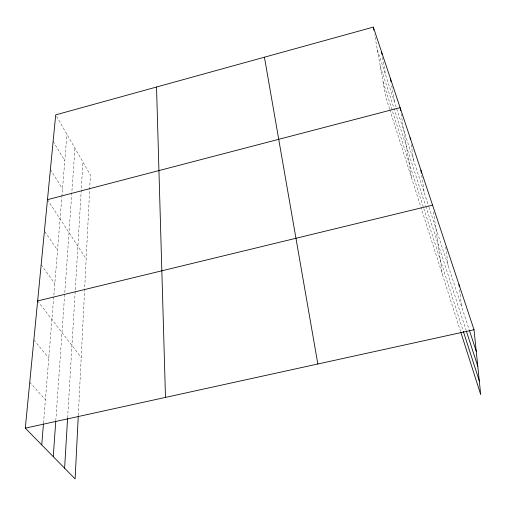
<?xml version="1.0" encoding="UTF-8"?>
<svg xmlns="http://www.w3.org/2000/svg" width="506" height="506" viewBox="0 0 506 506"><rect width="100%" height="100%" fill="white"/><g stroke="black" fill="none" stroke-linecap="round" stroke-linejoin="round"><path stroke-width="0.38" stroke-dasharray="2.53 1.9" d="M78.31 415.243L90.397 175L55.704 114.881M67.614 417.899L82.921 162.04M55.799 420.669L74.951 148.233M43.503 423.105L61.827 197.372M61.89 196.6L66.937 134.356M29.753 382.27L45.401 399.759M33.851 340L48.785 358.077M37.646 300.931L81.219 357.495M41.163 264.714L54.831 283.581M44.863 231.685L57.545 250.16M47.475 199.668L86.178 258.908M50.404 169.491L62.516 188.89M53.136 141.294L64.8 160.75M377.368 49.866L428.727 206.41M428.968 207.15L469.17 329.684M380.253 66.046L425.552 205.48M425.793 206.227L466.115 330.342M383.118 82.117L463.072 330.57M389.595 109.062L385.8 97.171L374.668 34.693M389.829 109.802L460.53 331.36M382.555 57.431L385.61 74.983M391.707 85.761L394.427 101.851M401.119 113.78L411.637 178.15M411.207 144.602L413.737 160.725M421.707 175.455L424.344 193.052M433.534 211.982L442.352 274.397M445.729 247.042L448.164 265.663M459.619 289.868L461.605 306.63"/><path stroke-width="0.76" d="M78.272 416.021L75.109 478.891L25.3 428.146L55.704 114.881L373.314 27.109L474.033 329.741L480.7 394.585L460.764 332.1M64.604 468.189L67.57 418.683M53.269 456.64L55.742 421.447M41.739 444.894L43.44 423.883M47.475 199.668L400.113 107.639L400.619 110.706M37.646 300.931L432.567 205.145M25.3 428.146L474.033 329.741M469.416 330.431L476.247 351.259M466.355 331.088L477.79 366.287M463.313 331.316L479.302 380.999M373.314 27.109L373.858 30.145M381.632 52.086L382.024 54.376M264.429 57.197L317.844 363.997M390.537 78.86L391.056 81.928M410.119 137.695L410.36 139.232M420.903 170.105L421.365 173.166M458.993 284.536L459.258 286.82M156.525 87.019L165.494 397.406"/></g></svg>
